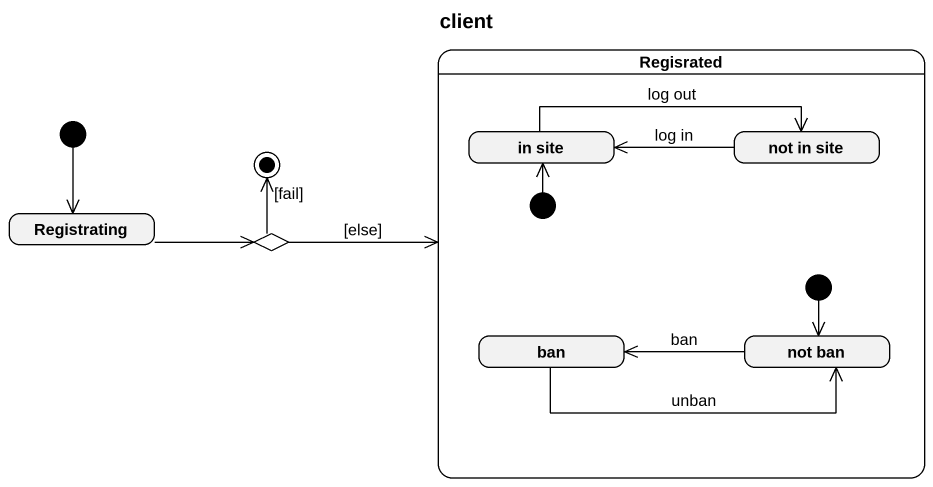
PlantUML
@startuml
title client
hide empty description
state Regisrated {
  state "in site" as in_site
  state "not in site" as not_in_site
  state initial2 <<start>>
  state initial3 <<start>>
  state ban
  state "not ban" as not_ban
}
state Registrating
state choice1 <<choice>>
[*] --> Registrating
in_site -right-> not_in_site : log out
not_in_site -left-> in_site : log in
Registrating -right-> choice1
choice1 -right-> Regisrated : [else]
initial2 -up-> in_site
initial3 --> not_ban
ban -right-> not_ban : unban
not_ban -left-> ban : ban
choice1 -up-> [*] : [fail]
@enduml
